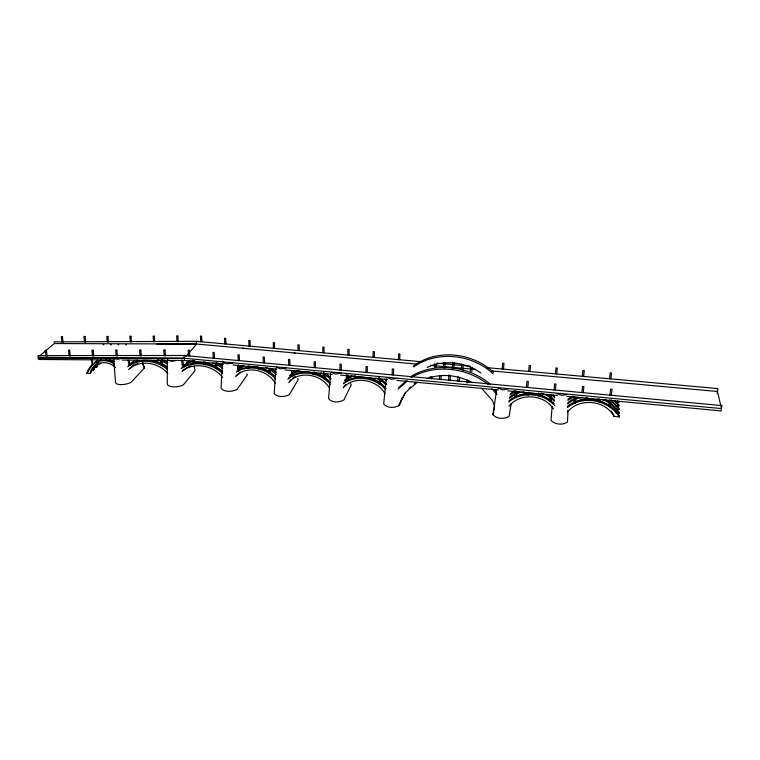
<?xml version="1.0" encoding="UTF-8"?>
<svg xmlns="http://www.w3.org/2000/svg" width="760" height="760" viewBox="0 0 760 760"><rect width="100%" height="100%" fill="white"/><g stroke="black" fill="none" stroke-linecap="round" stroke-linejoin="round"><path stroke-width="1.14" d="M339.976 370.006L340.005 364.116L341.287 364.24L341.269 370.13M346.37 381.035L346.408 374.575M347.652 381.368L347.7 374.908M347.833 355.043L347.871 349.296L349.125 349.41L349.087 355.158M357.266 378.48L357.295 376.466M365.959 372.428L366.044 366.519L367.346 366.643L367.251 372.552M373.046 357.333L373.151 351.566L374.414 351.68L374.309 357.447M379.069 384.142L379.202 377.653M380.38 384.474L380.494 379.069M392.151 374.87L392.302 368.942L393.613 369.065L393.462 374.993M398.459 359.641L398.63 353.856L399.902 353.97L399.731 359.755M430.179 378.66L430.274 376.466M431.699 379.012L431.794 376.827M434.406 366.976L434.549 363.755M435.888 367.317L436.031 364.097M439.365 379.515L439.517 376.228M440.895 379.876L441.104 375.487M443.365 367.792L443.622 362.425M222.3 363.47L221.093 387.952L221.616 389.072C225.948 392.35 232.313 391.695 237.006 389.509L247.361 374.88L246.8 373.815M444.856 368.134L445.113 362.757M448.59 380.38L448.865 374.889M450.129 380.731L450.404 375.24M452.342 368.609L452.675 362.168M453.901 367.878L454.176 362.501M457.833 381.235L458.071 376.846M568.072 410.315L567.435 422.019C562.694 425.429 555.028 424.574 550.99 420.403L552.178 406.438M459.382 381.596L459.619 377.197M461.349 369.436L461.652 364.059M462.802 370.851L463.163 364.391M567.558 410.77L567.501 411.92C579.139 397.584 605.425 399.855 613.957 416.404L619.409 416.926L619.352 415.748C608.646 398.848 583.195 393.519 567.511 406.41M467.039 383.202L467.229 379.905M468.663 382.46L468.787 380.256M470.326 371.336L470.582 367.033M471.837 371.678L472.093 367.374M275.823 368.495L274.246 393.158L274.787 394.298C278.825 397.499 284.952 396.948 289.303 394.63L298.214 379.734L297.635 378.651M502.217 369.046L502.645 363.195L503.965 363.308L503.528 369.16M515.005 397.527L515.527 390.934M516.524 396.786L516.971 391.286M330.666 373.644L328.558 398.477C331.778 403.19 339.397 402.486 343.881 399.978L351.281 384.788L350.578 383.695M526.481 387.391L526.984 381.368L528.352 381.491L527.848 387.514M528.694 371.45L529.197 365.57L530.518 365.693L530.024 371.564M526.784 394.953L526.956 392.901M528.228 395.314L528.494 392.226M538.317 396.045L538.593 392.958M539.866 395.371L540.047 393.309M550.164 394.183L549.537 400.805L551 401.166L551.636 394.544M555.399 373.863L555.959 367.973L557.298 368.096L556.728 373.986M554.04 389.956L554.619 383.914L555.997 384.037L555.417 390.079M573.771 403.104L574.465 396.473M386.317 378.774L383.667 403.873C387.106 408.462 394.687 408.13 399.256 405.403L402.173 397.66M575.253 403.465L575.957 396.824M582.322 376.305L582.948 370.395L584.297 370.519L583.661 376.428M581.837 392.549L582.492 386.488L583.889 386.612L583.224 392.673M585.856 400.529L586.197 397.423M587.471 399.855L587.698 397.784M597.721 400.606L597.958 398.525M599.108 402.002L599.469 398.895M609.463 378.774L610.175 372.837L611.534 372.96L610.822 378.888M609.871 395.162L610.603 389.082L612.009 389.205L611.278 395.285M609.748 399.779L608.94 406.448L610.461 406.809L611.268 400.149M511.195 403.674L509.124 416.299C504.431 419.472 496.812 419.045 492.964 414.722L496.736 389.272M717.088 393.775L717.953 388.607L486.6 367.631M492.964 414.722L494.304 407.873M114.256 364.315C104.794 356.772 90.07 361.503 86.839 373.331L90.335 373.35C92.236 361.456 108.129 359.48 115.463 367.622M91.21 370.243L93.528 370.253L95.171 365.826L97.318 363.233M96.168 364.866L93.528 370.253M94.373 367.184L96.672 367.194L98.315 362.786M98.885 362.928L96.672 367.194M405.166 392.787L398.952 405.422L405.555 392.454L417.192 382.384M89.861 368.952L86.839 373.331M90.43 367.983L92.159 365.047M93.186 364.904L94.335 362.957M94.192 363.945L95.332 361.998M236.293 375.62L240.473 372.087M235.543 376.637C246.316 364.648 267.757 369.949 275.272 383.183M289.341 381.606L290.728 379.915M288.705 382.651C299.003 369.977 321.252 374.291 329.166 387.609M343.834 386.83L346.009 384.275M343.301 387.894C354.198 374.993 377.273 379.525 385.044 393.756M185.905 356.488L196.659 344.033L196.232 341.316L54.188 341.876L54.558 343.634M142.661 362.624L144.267 368.125L131.129 382.27A9.149 3.382 -10 0 1 121.058 384.617A9.149 3.382 -10 0 1 115.52 382.147L113.781 359.499M508.962 406.277C519.736 392.445 544.331 394.221 553.442 408.975M90.335 373.35C92.919 369.778 93.803 364.344 98.771 362.815M100.757 363.223L99.778 364.163L97.489 364.163M92.967 364.306L97.565 359.993M413.43 366.092C436.658 348.317 472.853 352.516 493.553 372.39M413.734 366.852C437.266 350.084 472.653 354.236 493.221 373.977M239.409 367.07L241.024 365.636M398.677 387.552L406.315 380.827M410.552 377.084L412.252 375.582C436.354 362.301 466.963 365.94 488.452 382.669L489.934 384.389M398.031 389.196L407.398 380.95M408.851 388.483L410.637 386.935M414.2 383.847L415.986 382.299M39.834 355.803L54.207 343.548L196.659 344.033L416.328 364.049M292.448 371.792L294.13 370.367M291.821 372.799L294.348 370.652M289.617 375.715L292.99 372.837L298.291 370.291M289.826 376.019L292.363 373.863L299.697 370.861M288.448 378.242C300.267 367.935 319.96 371.25 330.049 382.479M287.802 379.278C299.962 368.714 320.188 372.476 330.229 384.275M346.674 377.178L348.422 375.734M344.669 380.133L347.301 377.967L351.851 375.829M345.021 380.456L352.25 376.438L355.376 375.772M343.881 382.717C356.43 373.141 376.105 376.713 386.061 388.502M343.349 383.772C355.937 374.186 375.639 377.767 385.615 389.576M131.546 366.462L133.294 365.066M129.513 368.581L133.893 365.094M128.573 369.569C139.431 359.034 158.621 362.377 167.808 373.521M510.178 393.832L514.254 390.783M509.998 394.924L516.068 391.01M509.589 397.299L513.693 394.24L519.688 391.647M509.399 398.411L513.513 395.342L519.526 392.74L524.001 391.846M509 400.815C521.692 390.089 542.83 391.704 554.116 403.731M508.81 401.935C521.806 390.963 543.6 392.901 554.743 405.64M567.91 399.285L572.137 396.216M567.843 400.397L574.142 396.463M567.711 402.819L571.966 399.741L578.151 397.138M567.644 403.949L571.919 400.862L578.113 398.259L582.711 397.356M567.444 407.55C583.167 394.649 608.674 399.988 619.409 416.926M182.751 370.585L187.454 367.232M181.906 371.583C193.8 361.276 213.664 365.38 222.632 377.644M292.41 378.452L295.374 376.589M131.575 362.596L135.441 360.221M130.634 363.565L137.417 359.974M128.601 365.683C139.982 357.248 156.788 359.214 167.494 367.821M127.651 366.662C139.375 357.998 156.721 360.306 167.466 369.483M517.484 396.302C527.355 391.276 540.483 392.711 548.948 399.902M186.447 362.406L189.516 360.724M184.642 364.524L189.781 361.703L193.819 360.591M183.806 365.503L188.955 362.681L195.016 361.01M181.982 367.65C194.322 359.47 211.869 362.073 222.585 371.783M181.136 368.638C193.838 360.24 211.879 363.251 222.642 373.492M572.223 400.397L575.12 398.82M572.052 403.949L577.885 400.786L584.716 399.057L590.957 398.952M239.447 367.792L243.561 365.759M238.716 368.79L243.865 366.253M237.12 370.965L242.288 368.419L248.244 367.08M236.379 371.972C248.881 364.334 266.256 368.201 275.623 379.059M95.399 362.083L101.669 359.908M567.178 394.497L561.82 395.428L556.662 393.509M508.183 388.968L502.759 389.88L497.857 387.999M139.678 361.513L141.559 360.781M134.843 364.724L137.674 363.622M411.654 377.207C435.841 363.888 466.535 367.555 488.1 384.332M427.139 367.479C444.258 359.319 465.652 362.159 480.938 373.065M427.063 378.594C441.38 373.217 458.707 375.05 471.922 382.603M397.072 378.423L391.533 379.306L387.115 377.492M191.235 364.42C198.958 361.199 207.841 362.577 215.251 366.026M188.442 366.899L191.416 365.883M341.088 373.179L335.492 374.043L331.303 372.257M123.633 358.102L117.429 359.319L114.409 358.739L113.611 357.228M285.912 368.011L280.26 368.856L276.298 367.108M177.631 360.382L171.409 361.351L167.409 359.812M232.855 363.042L226.803 363.831L223.582 362.9L222.414 361.133M298.709 373.464L303.696 372.048L308.066 371.944M352.241 378.898L357.361 377.473M358.378 377.197L360.61 377.14M249.308 367.07C258.97 366.396 269.03 370.053 275.557 377.283M156.456 344.175L196.659 344.033M566.684 396.387L721.107 410.903L722 405.602L183.92 355.471L38 355.623L38.599 358.33L184.376 358.264L721.496 408.566L717.468 391.495L491.91 370.937M223.639 364.135L184.718 360.477L184.376 358.264L38.038 357.342L38.494 359.48L113.962 359.993M122.218 360.05L184.718 360.477M196.232 341.316L421.686 361.75M437.028 363.137L470.079 366.139M430.492 365.341L475.37 369.436M233.082 365.019L276.726 369.123M284.981 369.901L332.167 374.338M340.423 375.117L387.514 379.544M396.948 380.427L498.322 389.956M507.747 390.849L557.26 395.504M615.619 402.173L618.801 402.467L618.754 401.356M615.752 405.707L618.953 406.011L618.906 404.88L615.258 400.919M614.802 409.184L619.096 409.602L619.048 408.462L611.163 399.883M616.008 412.927L619.248 413.24L619.2 412.081L611.258 403.455L605.73 399.731M150.28 360.297L154.784 360.82L161.262 363.071L166.915 366.605M105.839 359.86L113.459 362.14M109.316 359.898L114.085 361.541M591.992 398.933L598.082 400.206M369.531 377.976C375.469 379.325 381.273 382.755 384.683 387.875M312.445 372.352C318.858 373.359 325.175 376.608 329.127 381.815M256.215 366.814L258.372 367.27M260.537 367.735L268.707 371.013L274.949 376.656M125.533 344.669L126.321 344.85M118.037 344.679L118.816 344.85M110.561 344.679L111.33 344.859M103.103 344.679L103.873 344.859M157.633 359.717L160.892 360.667M212.828 362.89L215.023 363.603M602.509 399.551L605.748 400.862L611.297 404.586L619.248 413.24M541.31 393.138L546.668 395.295L552.178 399L554.315 401.29M375.896 378.024L383.41 382.47L385.577 384.702M320.881 372.856L328.349 377.264L330.524 379.487M265.639 367.346L268.688 368.581L276.269 374.338M599.098 400.416L607.135 404.795M161.775 359.689L167.722 362.719M161.889 361.171L166.849 363.698M216.79 363.156L221.72 365.845M216.011 364.144L222.594 368.229M164.036 360.002L167.78 362.339M270.256 368.173L276.203 372.59M323.503 372.656L331.084 378.452M378.423 377.815L383.857 381.416L386.735 384.389M216.182 366.652L222.243 371.317M217.702 362.909L222.328 365.997M546.772 394.193L552.273 397.879L554.41 400.168M271.672 368.495L275.832 371.83M325.527 373.559L329.688 376.912M380.988 379.373L385.491 383.714M547.608 395L549.281 396.387M242.754 347.976L243.647 348.745M294.32 352.668L295.203 353.447M384.816 379.154L386.251 380.637M553.289 395.133L554.695 396.653M552.482 395.485L554.61 397.755M611.192 401.005L619.096 409.602M617.348 400.89L618.801 402.467M613.899 400.51L618.953 406.011M481.821 388.464L492.584 400.786L494.665 406.296M494.38 389.557L496.603 392.131M491.815 388.645L497.011 394.687M552.7 402.562L553.831 404.253M611.125 410.96L613.918 415.226L613.957 416.404M143.916 367.203L142.633 362.767L143.916 367.203A8.921 3.24 -9.6 0 1 144.267 368.125M194.17 366.073L195.111 370.528L183.331 384.883A9.168 3.676 -6 0 1 173.27 386.84A9.168 3.676 -6 0 1 167.295 383.923L167.209 360.05M91.817 358.673L93.043 364.923L92.273 364.733L91.238 359.527M129.248 360.306L130.207 365.55L129.019 365.36L128.06 360.116M161.471 359.347L162.545 365.683L161.329 365.484L160.436 360.212M183.92 355.471L184.376 358.264M182.809 360.192L183.739 367.602M181.564 359.955L182.505 367.356M192.584 360.269L192.945 363.242M193.838 360.506L194.208 363.479M205.048 361.893L205.399 364.866M203.784 361.646L204.136 364.619M216.201 362.416L216.923 368.809M215.042 363.242L215.65 368.562M188.546 355.898L188.195 350.113L189.43 350.227L189.772 356.012M201.932 341.82L201.628 336.176L200.431 336.072L200.735 341.705M214.51 358.312L214.225 352.516L212.98 352.402L213.275 358.197M225.976 343.995L225.72 338.333L224.513 338.228L224.77 343.89M239.447 360.639L239.219 354.815L237.975 354.702L238.203 360.525M238.64 364.676L238.896 371.051L237.69 370.728L237.481 365.417M247.988 366.197L248.054 368.182M250.201 346.199L250.012 340.518L248.795 340.404L248.995 346.085M249.156 365.522L249.261 368.505M258.533 367.184L258.59 369.18M263.33 362.862L263.159 357.029L264.423 357.143L264.584 362.985M270.351 368.714L270.484 374.053M269.125 368.391L269.258 373.72M274.626 348.412L274.493 342.712L273.267 342.608L273.41 348.298M291.555 370.5L291.64 375.849L292.885 376.171L292.799 370.823M289.94 365.341L289.835 359.49L288.562 359.375L288.667 365.227M298.015 350.531L297.939 344.822L299.174 344.926L299.25 350.645M314.222 367.602L314.174 361.731L315.457 361.855L315.495 367.726M314.231 371.63L314.26 374.632M312.977 372.305L312.997 374.309M322.829 352.783L322.81 347.054L324.045 347.159L324.064 352.897M325.023 373.853L325.042 379.231M323.75 372.457L323.769 378.888M177.85 336.053L176.662 335.948L177.023 341.563L178.21 341.667L177.85 336.053M154.318 336.186L153.14 336.081L153.558 341.667L154.726 341.781L154.318 336.186M131.005 336.291L129.846 336.186L130.311 341.753L131.47 341.858L131.005 336.291M107.929 336.481L106.78 336.366L107.302 341.905L108.452 342.01L107.929 336.481M85.063 336.509L83.913 336.404L84.493 341.905L85.633 342.019L85.063 336.509M62.434 336.756L61.303 336.651L61.921 342.133L63.052 342.238L62.434 336.756M164.977 350.027L163.761 349.923L164.169 355.67L165.386 355.784L164.977 350.027M140.799 350.103L139.583 349.99L140.049 355.718L141.255 355.832L140.799 350.103M116.85 350.141L115.653 350.027L116.166 355.727L117.363 355.841L116.85 350.141M93.147 350.255L91.96 350.151L92.53 355.813L93.718 355.927L93.147 350.255M69.654 350.227L68.486 350.113L69.112 355.756L70.281 355.86L69.654 350.227M46.426 350.417L45.267 350.303L45.942 355.917L47.111 356.022L46.426 350.417"/></g></svg>
